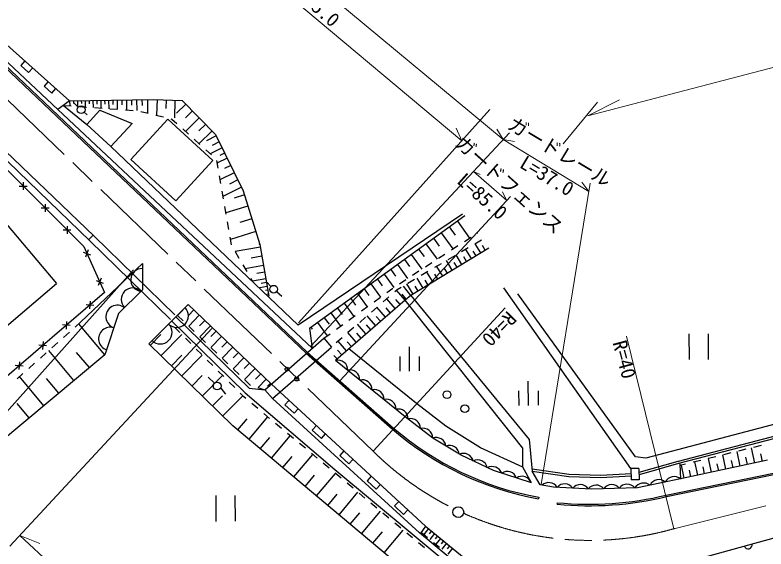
# Model space of a CAD drawing. Units: millimetres, scale not verified. Extents: x 40000 to 680000, y 20000 to 380000.
# Drawn here: x 105716 to 202386, y 251946 to 320707 of the extents above; entities that cross this region are included whole.
import ezdxf
from ezdxf.enums import TextEntityAlignment as Align

# ---------------------------------------------------------------- set-up
doc = ezdxf.new("R2010")
doc.units = ezdxf.units.MM
doc.header["$LTSCALE"] = 1000
doc.header["$PDMODE"] = 32
doc.header["$PDSIZE"] = 500
doc.linetypes.add('CHAIN', pattern=[18.5, 12, -1.5, 3.5, -1.5])
for name, color, linetype, lineweight in [('M-BGD', 7, 'Continuous', 25), ('M-BMK', 2, 'CHAIN', 13), ('M-BMK-SRVR', 3, 'Continuous', 25), ('M-STR-HTXT', 7, 'Continuous', 13)]:
    doc.layers.add(name, color=color, linetype=linetype, lineweight=lineweight)
doc.layers.add('M-OTRS', color=6, linetype='Continuous')
doc.styles.add('ＭＳ ゴシック', font='')
doc.styles.get('ＭＳ ゴシック').set_extended_font_data('MS Gothic')

msp = doc.modelspace()

# ---------------------------------------------------------------- linework, layer by layer
at = {"layer": 'M-BGD'}
for p, q in [((91452, 326297), (143203, 277149)), ((91590, 326442), (143341, 277294)), ((96259, 324347), (112747, 309674)), ((111209, 308530), (95352, 323401)), ((106993, 314794), (106461, 314197)), ((106461, 314197), (107457, 313310)), ((107457, 313310), (107989, 313908)), ((109981, 312135), (109449, 311538)), ((109449, 311538), (110445, 310651)), ((110445, 310651), (110977, 311249)), ((112747, 309674), (111209, 308530)), ((112747, 309674), (123555, 309832)), ((112747, 309674), (112757, 309004)), ((113247, 309681), (113252, 309325)), ((113849, 308826), (113336, 309358)), ((113747, 309688), (113758, 308933)), ((114247, 309696), (114253, 309296)), ((114747, 309703), (114759, 308861)), ((115247, 309710), (115253, 309268)), ((115747, 309718), (115760, 308790)), ((116247, 309725), (116254, 309240)), ((116747, 309732), (116761, 308719)), ((117253, 309740), (117261, 309211)), ((117760, 309747), (117776, 308646)), ((118310, 309755), (118319, 309181)), ((118861, 309763), (118878, 308568)), ((119458, 309772), (119468, 309148)), ((120056, 309781), (120075, 308482)), ((120705, 309790), (120715, 309113)), ((121354, 309799), (121375, 308390)), ((122059, 309810), (122070, 309034)), ((122764, 309820), (122789, 308083)), ((123555, 309832), (127223, 309713)), ((124008, 309817), (123943, 307797)), ((125156, 309780), (125119, 308647)), ((126303, 309743), (126229, 307448)), ((127223, 309713), (131523, 305335)), ((99038, 308392), (115920, 292220)), ((143983, 277789), (111209, 308530)), ((111938, 309062), (114980, 306629)), ((111938, 309062), (112936, 308991)), ((113933, 308920), (114931, 308849)), ((116636, 308433), (114980, 306629)), ((115928, 308778), (116926, 308707)), ((116636, 308433), (120791, 306758)), ((117923, 308636), (118921, 308565)), ((119918, 308494), (120916, 308423)), ((127691, 309237), (126502, 308069)), ((98484, 307814), (115366, 291642)), ((114598, 308195), (114993, 307840)), ((121905, 308302), (122876, 308062)), ((123847, 307821), (124817, 307581)), ((128561, 308351), (127650, 307457)), ((129430, 307466), (127659, 305726)), ((114980, 306629), (118070, 303793)), ((120791, 306758), (118070, 303793)), ((125386, 307295), (120627, 302109)), ((125386, 307295), (131187, 301972)), ((125788, 307340), (125921, 307307)), ((125921, 307307), (126559, 306727)), ((130253, 306627), (129392, 305781)), ((127299, 306054), (128039, 305381)), ((131077, 305789), (129400, 304143)), ((128778, 304708), (129518, 304035)), ((131623, 305130), (130361, 304513)), ((131523, 305335), (135073, 298077)), ((118070, 303793), (142173, 280761)), ((132376, 303590), (130836, 302837)), ((131999, 304360), (131076, 303909)), ((130258, 303362), (130998, 302689)), ((132702, 302925), (132063, 302612)), ((102883, 302564), (114559, 290888)), ((120627, 302109), (126427, 296786)), ((131187, 301972), (126427, 296786)), ((131634, 301959), (131809, 300975)), ((133027, 302259), (131696, 301608)), ((133483, 301327), (132684, 300936)), ((131984, 299990), (132159, 299005)), ((133939, 300394), (132074, 299482)), ((106763, 299185), (106763, 298185)), ((134395, 299462), (133329, 298941)), ((101227, 297752), (111071, 286141)), ((106263, 298685), (107263, 298685)), ((132334, 298021), (132510, 297036)), ((134851, 298529), (132453, 297356)), ((135073, 298077), (137242, 291174)), ((135242, 297539), (133906, 297119)), ((109091, 295856), (110091, 295856)), ((109591, 296356), (109591, 295356)), ((132685, 296052), (132860, 295067)), ((135691, 296110), (132834, 295213)), ((163315, 295040), (142173, 280761)), ((143632, 280367), (163630, 294882)), ((133035, 294083), (133210, 293098)), ((136206, 294470), (134672, 293988)), ((162656, 294175), (164240, 291992)), ((111920, 293028), (112920, 293028)), ((112420, 293528), (112420, 292528)), ((161618, 293421), (162390, 292357)), ((115218, 291786), (115760, 292376)), ((115920, 292220), (126294, 282082)), ((133385, 292114), (133561, 291129)), ((136722, 292830), (133441, 291799)), ((159592, 291951), (160327, 290938)), ((160580, 292668), (162086, 290592)), ((163576, 291560), (164414, 292106)), ((165252, 292651), (165287, 292673)), ((115361, 291647), (125735, 281510)), ((137237, 291190), (137120, 291153)), ((137242, 291174), (138386, 284508)), ((158605, 291234), (160038, 289260)), ((161899, 290470), (162737, 291015)), ((165760, 291727), (164899, 291219)), ((165658, 290062), (164939, 291243)), ((166248, 290422), (165891, 291008)), ((114493, 290177), (115429, 289825)), ((114559, 290888), (117241, 284972)), ((115137, 290469), (114785, 289533)), ((137303, 290818), (134041, 290259)), ((134042, 290257), (134548, 289395)), ((166707, 290701), (156668, 284587)), ((157665, 290553), (158365, 289589)), ((164037, 290711), (163176, 290204)), ((164460, 289332), (163730, 290531)), ((165059, 289697), (164697, 290292)), ((137506, 289634), (136099, 289392)), ((155833, 289222), (156498, 288306)), ((156726, 289871), (158090, 287992)), ((160223, 289379), (161061, 289925)), ((162010, 287840), (161258, 289074)), ((162314, 289696), (161452, 289189)), ((163244, 288592), (162503, 289808)), ((163852, 288962), (163484, 289566)), ((122132, 288719), (114204, 281185)), ((122132, 288719), (122132, 285327)), ((135053, 288532), (135559, 287669)), ((137710, 288449), (135340, 288042)), ((154939, 288574), (156236, 286787)), ((158546, 288289), (159384, 288834)), ((160591, 288681), (159729, 288174)), ((160776, 287089), (160013, 288341)), ((161393, 287464), (161014, 288086)), ((162627, 288216), (162254, 288829)), ((137856, 287594), (136833, 287418)), ((153224, 287329), (154469, 285613)), ((154081, 287951), (154714, 287080)), ((156869, 287199), (157708, 287744)), ((158867, 287666), (158006, 287158)), ((159523, 286326), (158749, 287596)), ((160149, 286707), (159765, 287338)), ((116145, 286534), (117081, 286182)), ((116789, 286826), (116437, 285890)), ((136065, 286807), (136256, 286480)), ((138003, 286739), (136293, 286446)), ((138088, 286246), (137422, 286132)), ((138640, 285731), (138068, 286342)), ((152366, 286706), (152989, 285849)), ((155193, 286108), (156031, 286653)), ((157144, 286651), (156283, 286143)), ((158253, 285552), (157467, 286841)), ((158888, 285939), (158498, 286579)), ((96555, 273834), (111071, 286141)), ((122132, 285327), (119056, 282250)), ((138172, 285754), (137218, 285590)), ((138257, 285261), (137968, 285211)), ((150652, 285462), (151274, 284605)), ((151509, 286084), (152754, 284370)), ((153560, 284954), (154370, 285541)), ((154913, 285337), (154604, 285067)), ((155919, 283995), (154824, 285259)), ((155421, 285636), (154913, 285337)), ((156668, 284587), (155707, 285804)), ((156963, 284767), (156167, 286075)), ((157608, 285159), (157212, 285809)), ((185003, 262305), (168660, 285554)), ((117241, 284972), (97282, 267853)), ((138341, 284768), (138142, 284734)), ((139389, 285100), (140060, 284489)), ((148939, 284219), (149561, 283362)), ((149796, 284840), (151039, 283127)), ((151941, 283780), (152750, 284367)), ((153850, 284409), (153097, 283752)), ((156060, 284107), (155546, 284757)), ((156668, 284587), (155919, 283995)), ((156668, 284587), (171894, 266048)), ((185576, 263810), (170430, 284794)), ((115859, 283320), (114862, 283397)), ((115398, 283857), (115322, 282860)), ((122961, 278384), (128010, 283433)), ((128010, 283433), (126641, 282002)), ((128010, 283433), (138738, 273178)), ((155919, 283995), (146960, 276235)), ((148083, 283597), (149326, 281885)), ((154655, 282901), (153564, 284160)), ((155287, 283448), (154741, 284079)), ((171085, 264944), (155919, 283995)), ((128725, 282749), (128041, 282033)), ((146370, 282354), (147613, 280643)), ((147227, 282976), (147848, 282120)), ((150321, 282606), (151131, 283193)), ((152343, 283095), (151589, 282437)), ((153396, 281810), (152309, 283065)), ((154026, 282355), (153481, 282984)), ((119056, 282250), (117281, 276964)), ((126432, 281856), (135859, 272665)), ((126629, 282013), (127351, 281322)), ((129441, 282065), (128071, 280632)), ((130158, 281380), (129472, 280663)), ((145515, 281733), (146136, 280878)), ((148702, 281432), (149512, 282019)), ((150836, 281780), (150082, 281123)), ((152141, 280723), (151058, 281973)), ((152768, 281266), (152226, 281893)), ((112822, 280716), (111825, 280792)), ((112362, 281253), (112286, 280256)), ((114204, 281185), (113457, 280520)), ((117281, 276964), (113946, 280956)), ((125919, 281303), (135346, 272073)), ((126937, 279806), (126232, 280515)), ((128073, 280630), (128795, 279938)), ((130874, 280695), (129503, 279261)), ((143632, 280367), (143987, 277763)), ((143804, 280491), (143984, 280243)), ((144659, 281112), (145901, 279401)), ((147083, 280259), (147893, 280845)), ((149329, 280465), (148575, 279808)), ((150890, 279639), (149810, 280886)), ((151516, 280181), (150975, 280805)), ((112710, 279855), (111963, 279191)), ((123163, 278187), (124498, 279551)), ((124519, 276861), (127171, 279572)), ((131591, 280010), (130905, 279292)), ((145464, 279085), (146273, 279672)), ((149644, 278560), (148568, 279802)), ((150267, 279099), (149728, 279722)), ((192468, 279660), (192485, 276327)), ((194985, 276340), (194968, 279673)), ((109326, 278649), (109250, 277652)), ((111216, 278526), (110469, 277861)), ((128349, 278389), (127643, 279098)), ((129518, 279247), (130240, 278555)), ((132309, 279324), (130936, 277888)), ((133027, 278638), (132340, 277919)), ((137890, 272458), (145464, 279085)), ((145464, 279085), (146451, 277956)), ((147821, 279151), (147068, 278493)), ((148402, 277483), (147329, 278721)), ((149023, 278021), (148486, 278642)), ((109786, 278112), (108789, 278188)), ((113289, 273630), (110059, 277497)), ((129760, 276972), (129054, 277681)), ((130962, 277863), (131684, 277171)), ((133745, 277951), (132371, 276514)), ((138878, 271329), (146451, 277956)), ((147783, 276947), (147247, 277565)), ((157413, 270673), (148696, 277734)), ((156499, 274860), (156483, 277985)), ((117281, 276964), (101227, 263553)), ((109722, 277196), (108975, 276531)), ((115285, 275297), (113644, 277262)), ((125857, 275552), (127174, 276899)), ((127195, 274243), (129813, 276919)), ((132406, 276480), (133129, 275788)), ((134463, 277264), (133776, 276545)), ((135182, 276577), (133807, 275139)), ((143203, 277149), (154326, 267367)), ((143335, 277300), (154458, 267518)), ((147164, 276411), (146776, 276859)), ((155239, 276728), (155249, 274853)), ((157739, 276741), (157749, 274866)), ((106750, 275508), (105753, 275584)), ((106290, 276044), (106213, 275047)), ((108228, 275867), (107481, 275202)), ((131171, 275555), (130466, 276264)), ((135901, 275890), (135213, 275170)), ((155953, 268977), (146960, 276235)), ((132582, 274138), (131877, 274846)), ((133851, 275096), (134573, 274405)), ((136621, 275202), (135244, 273762)), ((106734, 274537), (105987, 273872)), ((109423, 270400), (106294, 274146)), ((111356, 272015), (109766, 273918)), ((128516, 272951), (129816, 274281)), ((129837, 271659), (132420, 274301)), ((131402, 273306), (130573, 274055)), ((135295, 273713), (135977, 273059)), ((137341, 274514), (136652, 273793)), ((138061, 273825), (137017, 272733)), ((132191, 272635), (132822, 271886)), ((133994, 272721), (133288, 273429)), ((135859, 272665), (137890, 272458)), ((135977, 273059), (136030, 273043)), ((136984, 272743), (137890, 272458)), ((138607, 273303), (138214, 272892)), ((138726, 273189), (158559, 254895)), ((171804, 270442), (171787, 273567)), ((131157, 270367), (132441, 271679)), ((132478, 269075), (135028, 271682)), ((135188, 271521), (134699, 272012)), ((135346, 272073), (146864, 262173)), ((137890, 272458), (138878, 271329)), ((170544, 272310), (170554, 270435)), ((173044, 272323), (173054, 270449)), ((107550, 268836), (106010, 270679)), ((135424, 271324), (135188, 271521)), ((136958, 270041), (136191, 270683)), ((157790, 254008), (138878, 271329)), ((140998, 271094), (140456, 270506)), ((215633, 271225), (186917, 263652)), ((140456, 270506), (141632, 269421)), ((141632, 269421), (142174, 270009)), ((161160, 267754), (157413, 270673)), ((135847, 266068), (138265, 268948)), ((138492, 268758), (137725, 269400)), ((159503, 266216), (155953, 268977)), ((215476, 269581), (191062, 263232)), ((215327, 269232), (191138, 262942)), ((134407, 267277), (135615, 268716)), ((140027, 267475), (139259, 268117)), ((144527, 267839), (143984, 267251)), ((141561, 266192), (140794, 266834)), ((143984, 267251), (145160, 266166)), ((165617, 264954), (161160, 267754)), ((137290, 264857), (138500, 266298)), ((138733, 263645), (141156, 266531)), ((145160, 266166), (145703, 266754)), ((163132, 264007), (159503, 266216)), ((171894, 266048), (172303, 261976)), ((143095, 264909), (142328, 265551)), ((171100, 262469), (165617, 264954)), ((171100, 262469), (171085, 264944)), ((200956, 263013), (200539, 264960)), ((201753, 265257), (200782, 265019)), ((141624, 261218), (144052, 264109)), ((144629, 263626), (143862, 264268)), ((148055, 264585), (147512, 263997)), ((147512, 263997), (148688, 262912)), ((167313, 262035), (163132, 264007)), ((197224, 262213), (196829, 264053)), ((197868, 264307), (196896, 264069)), ((199064, 262607), (198658, 264500)), ((199810, 264782), (198839, 264544)), ((201930, 263222), (201718, 264209)), ((140179, 262432), (141391, 263876)), ((146164, 262343), (145396, 262985)), ((148688, 262912), (149231, 263500)), ((186917, 263652), (185576, 263810)), ((191055, 263230), (186037, 261791)), ((202602, 263366), (191611, 261009)), ((193982, 263356), (193011, 263119)), ((193597, 261435), (193225, 263171)), ((195925, 263831), (194954, 263594)), ((195384, 261818), (195001, 263605)), ((198144, 262410), (197944, 263343)), ((200010, 262810), (199804, 263770)), ((146864, 262173), (164969, 247184)), ((172205, 260457), (167313, 262035)), ((172205, 260457), (171100, 262469)), ((172272, 262284), (177062, 261562)), ((173309, 260220), (172303, 261976)), ((172303, 261976), (177017, 261266)), ((186030, 262318), (185003, 262305)), ((185003, 262305), (185021, 260844)), ((186030, 262318), (186048, 260857)), ((191138, 262942), (186041, 261480)), ((191281, 262932), (191380, 260940)), ((192040, 262881), (191281, 262695)), ((191861, 261063), (191499, 262749)), ((192729, 261249), (192545, 262104)), ((194490, 261627), (194302, 262507)), ((196304, 262015), (196109, 262922)), ((143073, 260002), (144288, 261449)), ((144521, 258786), (146954, 261683)), ((147698, 261060), (146931, 261702)), ((151583, 261330), (151041, 260742)), ((177017, 261266), (181139, 261167)), ((177024, 261565), (181146, 261467)), ((181125, 261467), (185011, 261645)), ((181139, 261167), (185015, 261345)), ((191611, 261009), (185852, 259826)), ((189549, 258885), (203349, 261724)), ((189590, 258689), (203395, 261529)), ((149232, 259777), (148465, 260419)), ((151041, 260742), (152217, 259657)), ((152217, 259657), (152759, 260245)), ((175045, 259905), (173309, 260220)), ((186048, 260857), (185021, 260844)), ((147424, 256349), (149861, 259251)), ((150766, 258494), (149999, 259136)), ((179936, 259668), (175045, 259905)), ((185852, 259826), (179936, 259668)), ((131565, 258833), (131583, 255500)), ((134083, 255513), (134065, 258846)), ((145973, 257567), (147190, 259017)), ((173137, 258610), (173102, 258413)), ((152301, 257211), (151533, 257853)), ((155111, 258076), (154569, 257488)), ((154569, 257488), (155745, 256403)), ((175508, 257703), (175527, 257902)), ((148878, 255128), (150098, 256580)), ((150332, 253907), (152774, 256815)), ((153835, 255928), (153068, 256570)), ((155745, 256403), (156287, 256991)), ((192422, 250320), (216444, 257025)), ((155369, 254645), (154602, 255287)), ((153247, 251460), (155693, 254374)), ((158559, 254895), (157849, 253909)), ((158947, 254579), (158327, 253820)), ((158559, 254895), (166290, 248584)), ((159334, 254263), (159024, 253883)), ((151790, 252683), (153012, 254139)), ((156903, 253362), (156136, 254004)), ((165679, 247539), (157790, 254008)), ((158027, 254067), (158800, 253433)), ((159721, 253947), (159100, 253186)), ((160109, 253631), (159798, 253250)), ((160496, 253314), (159874, 252552)), ((158438, 252079), (157670, 252721)), ((159573, 252799), (160346, 252164)), ((160883, 252998), (160572, 252617)), ((161271, 252682), (160647, 251918)), ((161658, 252366), (161346, 251983)), ((162045, 252050), (161420, 251284))]:
    msp.add_line(p, q, dxfattribs=at)
msp.add_lwpolyline([(159092, 246553), (133768, 267813), (122961, 278384)], dxfattribs=at)
for centre in [(114234, 308510), (139005, 285396), (131747, 272931), (161330, 271827), (163618, 270012)]:
    msp.add_circle(centre, 500, dxfattribs=at)
for centre, radius, start, end in [((122072, 286596), 1464, 87.6469, 264.95192), ((120883, 284077), 1500, 45, 225), ((118902, 281849), 1487, 51.77224, 252.12195), ((126546, 281970), 1500, 225, 45), ((117968, 279012), 1500, 71.43687, 251.43687), ((124424, 279848), 1500, 225, 45), ((147292, 275003), 1250, 357.96576, 104.22596), ((148849, 273747), 1250, 357.96576, 104.22596), ((150405, 272491), 1250, 357.96576, 104.22596), ((151962, 271235), 1250, 357.96576, 104.22596), ((153518, 269979), 1250, 357.96576, 104.22596), ((155069, 268711), 1260, 358.8306, 103.85061), ((156658, 267479), 1250, 358.99491, 105.25512), ((180000, 297041), 39239, 229.13353, 259.87439), ((180000, 297041), 39039, 229.13471, 259.87439), ((158237, 266251), 1250, 358.99491, 105.25512), ((159917, 265015), 1288, 7.68731, 109.51332), ((161658, 264027), 1250, 5.5412, 111.80141), ((163433, 262959), 1302, 13.77483, 114.08016), ((165281, 262164), 1250, 11.61673, 117.87694), ((167106, 261203), 1353, 21.3219, 116.33668), ((169089, 260674), 1250, 18.9912, 125.25141), ((170992, 260060), 1250, 18.9912, 125.25141), ((190558, 260027), 1250, 48.48138, 154.74159), ((174392, 259164), 1328, 32.71922, 130.17364), ((176472, 259085), 1250, 34.09968, 140.35989), ((178470, 258988), 1250, 34.09968, 140.35989), ((180513, 258880), 1292, 39.94468, 141.25698), ((182523, 258987), 1250, 38.39742, 144.65763), ((184523, 259040), 1250, 38.39742, 144.65763), ((186640, 259099), 1345, 51.96297, 147.7383), ((188599, 259625), 1250, 48.48138, 154.74159), ((179574, 300673), 43162, 264.59409, 283.41745), ((179574, 300673), 42962, 264.59409, 283.41745), ((200099, 252463), 500, 195.59687, 15.59687)]:
    msp.add_arc(centre, radius, start, end, dxfattribs=at)
at = {"layer": 'M-BMK'}
for p, q in [((90065, 323878), (151814, 264539)), ((190707, 254599), (230467, 264539))]:
    msp.add_line(p, q, dxfattribs=at)
for start, end in [(225.27377, 243.81907), (245.78904, 286.05293)]:
    msp.add_arc((179735, 292728), 39676, start, end, dxfattribs=at)
at = {"layer": 'M-BMK-SRVR'}
msp.add_circle((162780, 256690), 700, dxfattribs=at)
at = {"layer": 'M-OTRS'}
for p in [(140741, 275098), (141976, 273840)]:
    msp.add_point(p, dxfattribs=at)
at = {"layer": 'M-STR-HTXT'}
for p, q in [((114234, 349845), (168557, 304681)), ((111893, 347627), (163216, 304504)), ((179448, 307741), (285632, 335510)), ((176292, 304112), (180710, 309477)), ((179448, 307741), (183550, 309792)), ((142212, 281077), (166825, 308530)), ((143790, 278079), (169350, 305532)), ((163216, 304504), (162486, 306144)), ((168557, 304681), (167733, 305986)), ((168551, 304674), (179589, 297990)), ((168557, 304681), (170020, 304408)), ((169023, 296805), (164718, 300557)), ((164735, 300542), (165603, 300187)), ((173452, 260250), (179763, 299063)), ((179589, 297990), (178698, 299201)), ((169034, 296795), (168482, 297939)), ((147576, 273661), (169508, 297328)), ((120961, 287910), (96032, 259984)), ((151800, 264554), (168827, 282999)), ((131059, 280337), (105061, 252294)), ((190512, 254551), (184447, 279371)), ((106340, 253674), (142032, 220553)), ((106340, 253674), (108891, 252647))]:
    msp.add_line(p, q, dxfattribs=at)

# ---------------------------------------------------------------- texts
at = {"layer": 'M-STR-HTXT', "style": 'ＭＳ ゴシック'}
for s, rotation, p in [('ガードフェンス\u3000L=85.0', 318.317, (135871, 327745)), ('ガードレール', 328.935, (175107, 301828)), ('ガードフェンス', 318.317, (168373, 297767)), ('L=37.0', 328.935, (173450, 298751)), ('L=85.0', 318.317, (164902, 296268)), ('R=40', 226.153, (166996, 281297)), ('R=40', 285.105, (182751, 275973))]:
    msp.add_text(s, height=1833, rotation=rotation, dxfattribs=at).set_placement(p, align=Align.BOTTOM_CENTER)

doc.saveas('drawing.dxf')
